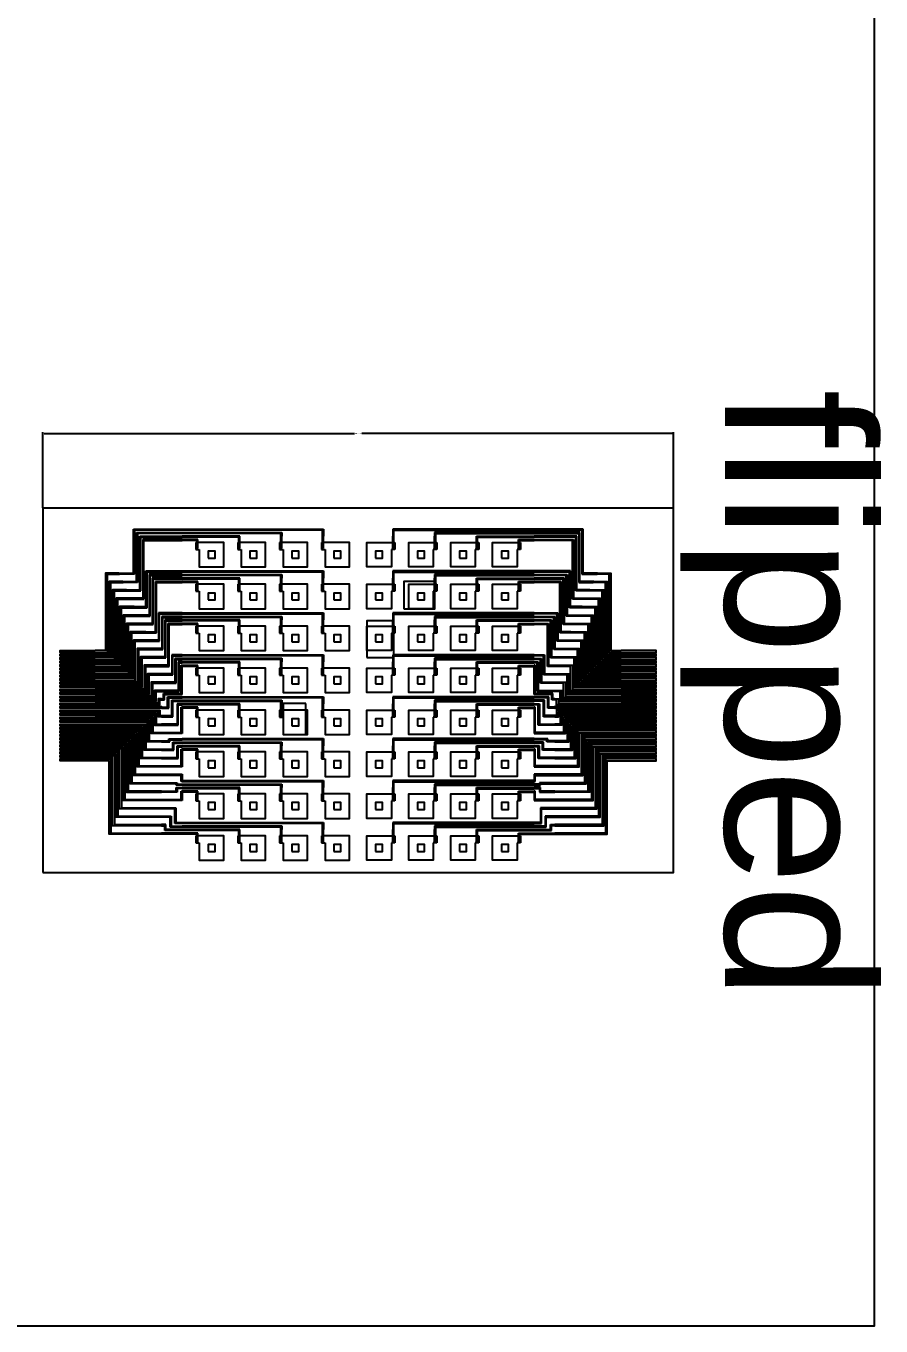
# Model space of a CAD drawing. Header units: millimetres. Extents: x -64 to 318, y -275 to 106.
# Drawn here: x 195.8 to 318.2, y -274.5 to -88.4 of the extents above; entities that cross this region are included whole.
import ezdxf

# ---------------------------------------------------------------- set-up
doc = ezdxf.new("R2010")
doc.units = ezdxf.units.MM
doc.header["$MEASUREMENT"] = 0
doc.styles.get("Standard").update_dxf_attribs({"font": 'arial.ttf'})
doc.dimstyles.get("Standard").update_dxf_attribs({"dimtxt": 0.18, "dimasz": 0.18, "dimexe": 0.18, "dimexo": 0.0625, "dimgap": 0.09, "dimtad": 0, "dimtih": 1, "dimtoh": 1, "dimdec": 4, "dimzin": 0, "dimdsep": 46, "dimtxsty": 'Standard', "dimcen": 0.09, "dimadec": 0, "dimazin": 0, "dimtfac": 1, "dimtdec": 4, "dimtofl": 0, "dimtmove": 0, "dimatfit": 3, "dimfxl": 1, "dimtolj": 1, "dimtzin": 0, "dimarcsym": 0})

# ---------------------------------------------------------------- blocks, each defined once
blk = doc.blocks.new('*U55')
at = {"color": 3}
for p, q in [((-2, -1.75), (-2, -0.75)), ((-2, -0.75), (-1.5, -0.75)), ((-1.5, -1.75), (-2, -1.75)), ((-1.5, -0.75), (-1.5, -0.75))]:
    blk.add_line(p, q, dxfattribs=at)
blk.add_lwpolyline([(-1.5, -0.75), (-1.5, 1.75), (2, 1.75), (2, -1.75), (-1.5, -1.75)], dxfattribs=at)
blk = doc.blocks.new('*U56')
at = {"color": 0, "linetype": 'ByBlock', "lineweight": -2, "transparency": 16777216}
for p in [(0, 0), (6, 0), (12, 0), (18, 0), (0, -6), (6, -6), (12, -6), (18, -6), (0, -12), (6, -12), (12, -12), (18, -12), (0, -18), (6, -18), (12, -18), (18, -18), (0, -24), (6, -24), (12, -24), (18, -24), (0, -30), (6, -30), (12, -30), (18, -30), (0, -36), (6, -36), (12, -36), (18, -36), (0, -42), (6, -42), (12, -42), (18, -42)]:
    blk.add_blockref('*U55', p, dxfattribs=at)
blk = doc.blocks.new('*U57')
blk.add_lwpolyline([(-0.125, 2.5), (-0.125, -2.5), (0.125, -2.5), (0.125, 2.5)])
blk = doc.blocks.new('*U58')
at = {"color": 0, "linetype": 'ByBlock', "lineweight": -2, "transparency": 16777216}
for p in [(0, 0), (0.5, 0), (1, 0), (1.5, 0), (2, 0), (2.5, 0), (3, 0), (3.5, 0), (4, 0), (4.5, 0), (5, 0), (5.5, 0), (6, 0), (6.5, 0), (7, 0), (7.5, 0), (8, 0), (8.5, 0), (9, 0), (9.5, 0), (10, 0), (10.5, 0), (11, 0), (11.5, 0), (12, 0), (12.5, 0), (13, 0), (13.5, 0), (14, 0), (14.5, 0), (15, 0), (15.5, 0)]:
    blk.add_blockref('*U57', p, dxfattribs=at)
blk = doc.blocks.new('*U59')
for p, q in [((-8.03, 0.28), (-10.12, 0.28)), ((-7.88, 0.13), (-10.12, 0.13)), ((-8.03, 1.38), (-8.03, 0.28)), ((-8.03, 1.38), (-7.88, 1.38)), ((-8.03, 0.28), (-8.03, 0.28)), ((-7.88, 1.38), (-7.88, 0.13)), ((-2.03, 1.38), (-2.03, -0.22)), ((-2.03, 1.38), (-1.88, 1.38)), ((-2, 0.17), (-2, 0.17)), ((-1.88, 1.38), (-1.88, 0.13)), ((-1.88, 0.13), (-1.88, -0.37)), ((3.97, 1.38), (3.97, -0.22)), ((3.97, 1.38), (4.12, 1.38)), ((4, 0.17), (4, 0.17)), ((4.12, 1.38), (4.12, 0.13)), ((4.12, 0.13), (4.12, -0.37)), ((9.97, 1.38), (9.97, -0.22)), ((9.97, 1.38), (10.12, 1.38)), ((10, 0.17), (10, 0.17)), ((10.12, 1.38), (10.12, 0.13)), ((10.12, 0.13), (10.12, -0.37)), ((-2.03, -0.22), (-10.12, -0.22)), ((-1.88, -0.37), (-10.12, -0.37)), ((3.97, -0.72), (-10.12, -0.72)), ((-10.12, -0.88), (4.12, -0.88)), ((9.97, -1.22), (-10.12, -1.22)), ((-10.12, -1.38), (10.12, -1.38)), ((3.97, -0.22), (3.97, -0.72)), ((4.12, -0.88), (4.12, -0.37)), ((9.97, -0.22), (9.97, -0.72)), ((9.97, -0.72), (9.97, -1.22)), ((10.12, -0.88), (10.12, -0.37)), ((10.12, -1.38), (10.12, -0.88))]:
    blk.add_line(p, q)
blk = doc.blocks.new('*U60')
at = {"color": 0, "linetype": 'ByBlock', "lineweight": -2, "transparency": 16777216}
for p in [(0, 0), (0, -6), (0, -12), (0, -18), (0, -24), (0, -30), (0, -36), (0, -42)]:
    blk.add_blockref('*U59', p, dxfattribs=at)
blk = doc.blocks.new('*U61')
at = {"color": 3}
for p, q in [((-2, -1.75), (-2, -0.75)), ((-2, -0.75), (-1.5, -0.75)), ((-1.5, -1.75), (-2, -1.75)), ((-1.5, -0.75), (-1.5, -0.75))]:
    blk.add_line(p, q, dxfattribs=at)
blk.add_lwpolyline([(-1.5, -0.75), (-1.5, 1.75), (2, 1.75), (2, -1.75), (-1.5, -1.75)], dxfattribs=at)
blk = doc.blocks.new('*U62')
at = {"color": 0, "linetype": 'ByBlock', "lineweight": -2, "transparency": 16777216}
for p in [(0, 0), (6, 0), (12, 0), (18, 0), (0, -6), (6, -6), (12, -6), (18, -6), (0, -12), (6, -12), (12, -12), (18, -12), (0, -18), (6, -18), (12, -18), (18, -18), (0, -24), (6, -24), (12, -24), (18, -24), (0, -30), (6, -30), (12, -30), (18, -30), (0, -36), (6, -36), (12, -36), (18, -36), (0, -42), (6, -42), (12, -42), (18, -42)]:
    blk.add_blockref('*U61', p, dxfattribs=at)
blk = doc.blocks.new('*U63')
blk.add_lwpolyline([(-0.125, 2.5), (-0.125, -2.5), (0.125, -2.5), (0.125, 2.5)])
blk = doc.blocks.new('*U64')
at = {"color": 0, "linetype": 'ByBlock', "lineweight": -2, "transparency": 16777216}
for p in [(0, 0), (0.5, 0), (1, 0), (1.5, 0), (2, 0), (2.5, 0), (3, 0), (3.5, 0), (4, 0), (4.5, 0), (5, 0), (5.5, 0), (6, 0), (6.5, 0), (7, 0), (7.5, 0), (8, 0), (8.5, 0), (9, 0), (9.5, 0), (10, 0), (10.5, 0), (11, 0), (11.5, 0), (12, 0), (12.5, 0), (13, 0), (13.5, 0), (14, 0), (14.5, 0), (15, 0), (15.5, 0)]:
    blk.add_blockref('*U63', p, dxfattribs=at)
blk = doc.blocks.new('*U65')
for p, q in [((-8.03, 0.28), (-10.12, 0.28)), ((-7.88, 0.13), (-10.12, 0.13)), ((-8.03, 1.38), (-8.03, 0.28)), ((-8.03, 1.38), (-7.88, 1.38)), ((-8.03, 0.28), (-8.03, 0.28)), ((-7.88, 1.38), (-7.88, 0.13)), ((-2.03, 1.38), (-2.03, -0.22)), ((-2.03, 1.38), (-1.88, 1.38)), ((-2, 0.17), (-2, 0.17)), ((-1.88, 1.38), (-1.88, 0.13)), ((-1.88, 0.13), (-1.88, -0.37)), ((3.97, 1.38), (3.97, -0.22)), ((3.97, 1.38), (4.12, 1.38)), ((4, 0.17), (4, 0.17)), ((4.12, 1.38), (4.12, 0.13)), ((4.12, 0.13), (4.12, -0.37)), ((9.97, 1.38), (9.97, -0.22)), ((9.97, 1.38), (10.12, 1.38)), ((10, 0.17), (10, 0.17)), ((10.12, 1.38), (10.12, 0.13)), ((10.12, 0.13), (10.12, -0.37)), ((-2.03, -0.22), (-10.12, -0.22)), ((-1.88, -0.37), (-10.12, -0.37)), ((3.97, -0.72), (-10.12, -0.72)), ((-10.12, -0.88), (4.12, -0.88)), ((9.97, -1.22), (-10.12, -1.22)), ((-10.12, -1.38), (10.12, -1.38)), ((3.97, -0.22), (3.97, -0.72)), ((4.12, -0.88), (4.12, -0.37)), ((9.97, -0.22), (9.97, -0.72)), ((9.97, -0.72), (9.97, -1.22)), ((10.12, -0.88), (10.12, -0.37)), ((10.12, -1.38), (10.12, -0.88))]:
    blk.add_line(p, q)
blk = doc.blocks.new('*U66')
at = {"color": 0, "linetype": 'ByBlock', "lineweight": -2, "transparency": 16777216}
for p in [(0, 0), (0, -6), (0, -12), (0, -18), (0, -24), (0, -30), (0, -36), (0, -42)]:
    blk.add_blockref('*U65', p, dxfattribs=at)
blk = doc.blocks.new('*U67')
at = {"color": 4}
blk.add_lwpolyline([(-0.5, 0.5), (0.5, 0.5), (0.5, -0.5), (-0.5, -0.5)], close=True, dxfattribs=at)
blk = doc.blocks.new('*U68')
at = {"color": 0, "linetype": 'ByBlock', "lineweight": -2, "transparency": 16777216}
for p in [(0, 0), (6, 0), (12, 0), (18, 0), (24, 0), (30, 0), (36, 0), (42, 0), (0, -6), (6, -6), (12, -6), (18, -6), (24, -6), (30, -6), (36, -6), (42, -6), (0, -12), (6, -12), (12, -12), (18, -12), (24, -12), (30, -12), (36, -12), (42, -12), (0, -18), (6, -18), (12, -18), (18, -18), (24, -18), (30, -18), (36, -18), (42, -18), (0, -24), (6, -24), (12, -24), (18, -24), (24, -24), (30, -24), (36, -24), (42, -24), (0, -30), (6, -30), (12, -30), (18, -30), (24, -30), (30, -30), (36, -30), (42, -30), (0, -36), (6, -36), (12, -36), (18, -36), (24, -36), (30, -36), (36, -36), (42, -36), (0, -42), (6, -42), (12, -42), (18, -42), (24, -42), (30, -42), (36, -42), (42, -42)]:
    blk.add_blockref('*U67', p, dxfattribs=at)
blk = doc.blocks.new('*D69')
at = {"color": 0, "lineweight": -2, "transparency": 16777216}
for p, q in [((198.17, -157.39), (198.17, -146.59)), ((198.35, -146.77), (242.79, -146.77)), ((288.3, -146.77), (243.86, -146.77)), ((288.48, -157.39), (288.48, -146.59))]:
    blk.add_line(p, q, dxfattribs=at)
at = {"color": 0, "transparency": 16777216}
for points in [[(198.35, -146.74), (198.35, -146.8), (198.17, -146.77)], [(288.3, -146.74), (288.3, -146.8), (288.48, -146.77)]]:
    blk.add_solid(points, dxfattribs=at)
at = {"layer": 'Defpoints', "color": 0, "transparency": 16777216}
for p in [(288.48, -146.77), (198.17, -157.45), (288.48, -157.45)]:
    blk.add_point(p, dxfattribs=at)
at = {"color": 0, "transparency": 16777216, "insert": (243.32, -146.77), "char_height": 0.18, "attachment_point": 5}
blk.add_mtext('\\A1;90.3143', dxfattribs=at)

msp = doc.modelspace()

# ---------------------------------------------------------------- linework, layer by layer
for p, q in [((211.13747, -166.7491), (211.13747, -160.4491)), ((211.13747, -160.4491), (218.14005, -160.4491)), ((218.14005, -160.5991), (211.28747, -160.5991)), ((211.28747, -160.5991), (211.28747, -166.8991)), ((211.58747, -167.9491), (211.58747, -160.9491)), ((211.58747, -160.9491), (218.14005, -160.9491)), ((218.14005, -161.0991), (211.73747, -161.0991)), ((211.73747, -161.0991), (211.73747, -168.0991)), ((212.03747, -169.1491), (212.03747, -161.4491)), ((212.03747, -161.4491), (218.14005, -161.4491)), ((212.18747, -169.2991), (212.18747, -161.5991)), ((212.18747, -161.5991), (218.14005, -161.5991)), ((275.50891, -160.4491), (268.50633, -160.4491)), ((268.50633, -160.5991), (275.35891, -160.5991)), ((275.05891, -160.9491), (268.50633, -160.9491)), ((268.50633, -161.0991), (274.90891, -161.0991)), ((274.60891, -161.4491), (268.50633, -161.4491)), ((274.45891, -161.5991), (268.50633, -161.5991)), ((274.45891, -169.2991), (274.45891, -161.5991)), ((274.60891, -169.1491), (274.60891, -161.4491)), ((274.90891, -161.0991), (274.90891, -168.0991)), ((275.05891, -167.9491), (275.05891, -160.9491)), ((275.35891, -160.5991), (275.35891, -166.8991)), ((275.50891, -166.7491), (275.50891, -160.4491)), ((218.14005, -161.9491), (212.48747, -161.9491)), ((212.48747, -161.9491), (212.48747, -170.3491)), ((212.63747, -170.4991), (212.63747, -162.0991)), ((212.63747, -162.0991), (218.14005, -162.0991)), ((268.50633, -161.9491), (274.15891, -161.9491)), ((274.00891, -162.0991), (268.50633, -162.0991)), ((274.00891, -170.4991), (274.00891, -162.0991)), ((274.15891, -161.9491), (274.15891, -170.3491)), ((209.0647, -166.7491), (211.13747, -166.7491)), ((211.28747, -166.8991), (209.13326, -166.8991)), ((212.93747, -171.5491), (212.93747, -166.4491)), ((212.93747, -166.4491), (218.14005, -166.4491)), ((213.08747, -171.6991), (213.08747, -166.5991)), ((213.08747, -166.5991), (218.14005, -166.5991)), ((218.14005, -166.9491), (213.38747, -166.9491)), ((213.38747, -166.9491), (213.38747, -172.7491)), ((213.53747, -172.8991), (213.53747, -167.0991)), ((213.53747, -167.0991), (218.14005, -167.0991)), ((218.14005, -167.4491), (213.83747, -167.4491)), ((213.83747, -167.4491), (213.83747, -173.9491)), ((273.70891, -166.4491), (268.50633, -166.4491)), ((273.55891, -166.5991), (268.50633, -166.5991)), ((268.50633, -166.9491), (273.25891, -166.9491)), ((273.10891, -167.0991), (268.50633, -167.0991)), ((268.50633, -167.4491), (272.80891, -167.4491)), ((272.80891, -167.4491), (272.80891, -173.9491)), ((273.10891, -172.8991), (273.10891, -167.0991)), ((273.25891, -166.9491), (273.25891, -172.7491)), ((273.55891, -171.6991), (273.55891, -166.5991)), ((273.70891, -171.5491), (273.70891, -166.4491)), ((275.35891, -166.8991), (277.51312, -166.8991)), ((277.58168, -166.7491), (275.50891, -166.7491)), ((209.61314, -167.9491), (211.58747, -167.9491)), ((211.73747, -168.0991), (209.68169, -168.0991)), ((210.16157, -169.1491), (212.03747, -169.1491)), ((210.23013, -169.2991), (212.18747, -169.2991)), ((213.98747, -174.0991), (213.98747, -167.5991)), ((213.98747, -167.5991), (218.14005, -167.5991)), ((214.28747, -175.1491), (214.28747, -167.9491)), ((214.28747, -167.9491), (218.14005, -167.9491)), ((214.43747, -175.2991), (214.43747, -168.0991)), ((214.43747, -168.0991), (218.14005, -168.0991)), ((272.65891, -167.5991), (268.50633, -167.5991)), ((272.35891, -167.9491), (268.50633, -167.9491)), ((272.20891, -168.0991), (268.50633, -168.0991)), ((272.20891, -175.2991), (272.20891, -168.0991)), ((272.35891, -175.1491), (272.35891, -167.9491)), ((272.65891, -174.0991), (272.65891, -167.5991)), ((276.41625, -169.2991), (274.45891, -169.2991)), ((276.48481, -169.1491), (274.60891, -169.1491)), ((274.90891, -168.0991), (276.96469, -168.0991)), ((277.03324, -167.9491), (275.05891, -167.9491)), ((212.48747, -170.3491), (210.71001, -170.3491)), ((210.77856, -170.4991), (212.63747, -170.4991)), ((275.86782, -170.4991), (274.00891, -170.4991)), ((274.15891, -170.3491), (275.93638, -170.3491)), ((211.25844, -171.5491), (212.93747, -171.5491)), ((211.32699, -171.6991), (213.08747, -171.6991)), ((213.38747, -172.7491), (211.80687, -172.7491)), ((211.87543, -172.8991), (213.53747, -172.8991)), ((218.14005, -172.4491), (214.73747, -172.4491)), ((214.73747, -172.4491), (214.73747, -176.3491)), ((214.88747, -176.4991), (214.88747, -172.5991)), ((214.88747, -172.5991), (218.14005, -172.5991)), ((218.14005, -172.9491), (215.18747, -172.9491)), ((215.18747, -172.9491), (215.18747, -177.5491)), ((268.50633, -172.4491), (271.90891, -172.4491)), ((271.75891, -172.5991), (268.50633, -172.5991)), ((268.50633, -172.9491), (271.45891, -172.9491)), ((271.45891, -172.9491), (271.45891, -177.5491)), ((271.75891, -176.4991), (271.75891, -172.5991)), ((271.90891, -172.4491), (271.90891, -176.3491)), ((274.77095, -172.8991), (273.10891, -172.8991)), ((273.25891, -172.7491), (274.83951, -172.7491)), ((275.31939, -171.6991), (273.55891, -171.6991)), ((275.38794, -171.5491), (273.70891, -171.5491)), ((213.83747, -173.9491), (212.35531, -173.9491)), ((212.42386, -174.0991), (213.98747, -174.0991)), ((215.33747, -177.6991), (215.33747, -173.0991)), ((215.33747, -173.0991), (218.14005, -173.0991)), ((218.14005, -173.4491), (215.63747, -173.4491)), ((215.63747, -173.4491), (215.63747, -178.7491)), ((215.78747, -178.8991), (215.78747, -173.5991)), ((215.78747, -173.5991), (218.14005, -173.5991)), ((218.14005, -173.9491), (216.08747, -173.9491)), ((216.08747, -173.9491), (216.08747, -179.9491)), ((216.23747, -180.0991), (216.23747, -174.0991)), ((216.23747, -174.0991), (218.14005, -174.0991)), ((271.30891, -173.0991), (268.50633, -173.0991)), ((268.50633, -173.4491), (271.00891, -173.4491)), ((270.85891, -173.5991), (268.50633, -173.5991)), ((268.50633, -173.9491), (270.55891, -173.9491)), ((270.40891, -174.0991), (268.50633, -174.0991)), ((270.40891, -180.0991), (270.40891, -174.0991)), ((270.55891, -173.9491), (270.55891, -179.9491)), ((270.85891, -178.8991), (270.85891, -173.5991)), ((271.00891, -173.4491), (271.00891, -178.7491)), ((271.30891, -177.6991), (271.30891, -173.0991)), ((274.22252, -174.0991), (272.65891, -174.0991)), ((272.80891, -173.9491), (274.29107, -173.9491)), ((212.90374, -175.1491), (214.28747, -175.1491)), ((212.97229, -175.2991), (214.43747, -175.2991)), ((214.73747, -176.3491), (213.45217, -176.3491)), ((213.52073, -176.4991), (214.88747, -176.4991)), ((273.12565, -176.4991), (271.75891, -176.4991)), ((271.90891, -176.3491), (273.19421, -176.3491)), ((273.67409, -175.2991), (272.20891, -175.2991)), ((273.74264, -175.1491), (272.35891, -175.1491)), ((215.18747, -177.5491), (214.00061, -177.5491)), ((214.06916, -177.6991), (215.33747, -177.6991)), ((218.14005, -178.4491), (216.64005, -178.4491)), ((216.64005, -178.4491), (216.64005, -181.1491)), ((216.79005, -181.2991), (216.79005, -178.5991)), ((216.79005, -178.5991), (218.14005, -178.5991)), ((268.50633, -178.4491), (270.00633, -178.4491)), ((269.85633, -178.5991), (268.50633, -178.5991)), ((269.85633, -181.2991), (269.85633, -178.5991)), ((270.00633, -178.4491), (270.00633, -181.1491)), ((272.57722, -177.6991), (271.30891, -177.6991)), ((271.45891, -177.5491), (272.64577, -177.5491)), ((215.63747, -178.7491), (214.54904, -178.7491)), ((214.61759, -178.8991), (215.78747, -178.8991)), ((216.08747, -179.9491), (215.16603, -179.9491)), ((215.16603, -180.0991), (216.23747, -180.0991)), ((218.14005, -178.9491), (217.09005, -178.9491)), ((217.09005, -178.9491), (217.09005, -182.3491)), ((217.24005, -182.4991), (217.24005, -179.0991)), ((217.24005, -179.0991), (218.14005, -179.0991)), ((218.14005, -179.4491), (217.54005, -179.4491)), ((217.54005, -179.4491), (217.54005, -183.5491)), ((217.69005, -183.6991), (217.69005, -179.5991)), ((217.69005, -179.5991), (218.14005, -179.5991)), ((217.99005, -183.98546), (217.99005, -179.9491)), ((217.99005, -179.9491), (218.14005, -179.9491)), ((218.14005, -184.13546), (218.14005, -180.0991)), ((268.50633, -178.9491), (269.55633, -178.9491)), ((269.40633, -179.0991), (268.50633, -179.0991)), ((268.50633, -179.4491), (269.10633, -179.4491)), ((268.95633, -179.5991), (268.50633, -179.5991)), ((268.65633, -179.9491), (268.50633, -179.9491)), ((268.50633, -184.13546), (268.50633, -180.0991)), ((268.65633, -183.98546), (268.65633, -179.9491)), ((268.95633, -183.6991), (268.95633, -179.5991)), ((269.10633, -179.4491), (269.10633, -183.5491)), ((269.40633, -182.4991), (269.40633, -179.0991)), ((269.55633, -178.9491), (269.55633, -182.3491)), ((271.48035, -180.0991), (270.40891, -180.0991)), ((270.55891, -179.9491), (271.48035, -179.9491)), ((272.02879, -178.8991), (270.85891, -178.8991)), ((271.00891, -178.7491), (272.09734, -178.7491)), ((216.64005, -181.1491), (215.16603, -181.1491)), ((215.16603, -181.2991), (216.79005, -181.2991)), ((271.48035, -181.2991), (269.85633, -181.2991)), ((270.00633, -181.1491), (271.48035, -181.1491)), ((217.09005, -182.3491), (215.16603, -182.3491)), ((217.54005, -183.5491), (215.16603, -183.5491)), ((215.16603, -183.6991), (217.69005, -183.6991)), ((215.31603, -182.4991), (217.24005, -182.4991)), ((215.44005, -184.7491), (215.44005, -183.98546)), ((215.44005, -183.98546), (217.99005, -183.98546)), ((215.59005, -184.8991), (215.59005, -184.13546)), ((215.59005, -184.13546), (218.14005, -184.13546)), ((271.05633, -184.13546), (268.50633, -184.13546)), ((271.20633, -183.98546), (268.65633, -183.98546)), ((271.48035, -183.6991), (268.95633, -183.6991)), ((269.10633, -183.5491), (271.48035, -183.5491)), ((271.33035, -182.4991), (269.40633, -182.4991)), ((269.55633, -182.3491), (271.48035, -182.3491)), ((271.05633, -184.8991), (271.05633, -184.13546)), ((271.20633, -184.7491), (271.20633, -183.98546)), ((215.16603, -184.7491), (215.44005, -184.7491)), ((215.16603, -184.8991), (215.59005, -184.8991)), ((215.16603, -185.9491), (216.04005, -185.9491)), ((216.04005, -185.9491), (216.04005, -184.4491)), ((216.04005, -184.4491), (218.14005, -184.4491)), ((216.19005, -186.0991), (216.19005, -184.5991)), ((216.19005, -184.5991), (218.14005, -184.5991)), ((216.64005, -187.1491), (216.64005, -184.9491)), ((216.64005, -184.9491), (218.14005, -184.9491)), ((216.79005, -187.2991), (216.79005, -185.0991)), ((216.79005, -185.0991), (218.14005, -185.0991)), ((218.14005, -185.4491), (217.39005, -185.4491)), ((217.39005, -185.4491), (217.39005, -188.3491)), ((217.54005, -188.4991), (217.54005, -185.5991)), ((217.54005, -185.5991), (218.14005, -185.5991)), ((217.99005, -189.5491), (217.99005, -185.9491)), ((217.99005, -185.9491), (218.14005, -185.9491)), ((270.60633, -184.4491), (268.50633, -184.4491)), ((270.45633, -184.5991), (268.50633, -184.5991)), ((270.00633, -184.9491), (268.50633, -184.9491)), ((269.85633, -185.0991), (268.50633, -185.0991)), ((268.50633, -185.4491), (269.25633, -185.4491)), ((269.10633, -185.5991), (268.50633, -185.5991)), ((268.65633, -185.9491), (268.50633, -185.9491)), ((268.65633, -189.5491), (268.65633, -185.9491)), ((269.10633, -188.4991), (269.10633, -185.5991)), ((269.25633, -185.4491), (269.25633, -188.3491)), ((269.85633, -187.2991), (269.85633, -185.0991)), ((270.00633, -187.1491), (270.00633, -184.9491)), ((270.45633, -186.0991), (270.45633, -184.5991)), ((270.60633, -185.9491), (270.60633, -184.4491)), ((271.48035, -185.9491), (270.60633, -185.9491)), ((271.48035, -184.8991), (271.05633, -184.8991)), ((271.48035, -184.7491), (271.20633, -184.7491)), ((215.16603, -186.0991), (205.66603, -186.0991)), ((215.16603, -186.0991), (216.19005, -186.0991)), ((215.16603, -187.1491), (216.64005, -187.1491)), ((215.16603, -187.2991), (216.79005, -187.2991)), ((218.14005, -186.0991), (218.14005, -189.6991)), ((268.50633, -186.0991), (268.50633, -189.6991)), ((271.48035, -187.2991), (269.85633, -187.2991)), ((271.48035, -187.1491), (270.00633, -187.1491)), ((271.48035, -186.0991), (270.45633, -186.0991)), ((271.48035, -186.0991), (280.98035, -186.0991)), ((217.39005, -188.3491), (215.16603, -188.3491)), ((215.16603, -188.4991), (217.54005, -188.4991)), ((215.16603, -189.5491), (217.99005, -189.5491)), ((218.14005, -189.6991), (215.16603, -189.6991)), ((268.50633, -189.6991), (271.48035, -189.6991)), ((271.48035, -189.5491), (268.65633, -189.5491)), ((271.48035, -188.4991), (269.10633, -188.4991)), ((269.25633, -188.3491), (271.48035, -188.3491)), ((215.16603, -190.7491), (216.19005, -190.7491)), ((215.16603, -190.8991), (216.34005, -190.8991)), ((216.19005, -190.7491), (216.19005, -190.4491)), ((216.19005, -190.4491), (218.14005, -190.4491)), ((216.34005, -190.8991), (216.34005, -190.5991)), ((216.34005, -190.5991), (218.14005, -190.5991)), ((216.79005, -191.9491), (216.79005, -190.9491)), ((216.79005, -190.9491), (218.14005, -190.9491)), ((216.94005, -192.0991), (216.94005, -191.0991)), ((216.94005, -191.0991), (218.14005, -191.0991)), ((217.39005, -193.1491), (217.39005, -191.4491)), ((217.39005, -191.4491), (218.14005, -191.4491)), ((217.54005, -193.2991), (217.54005, -191.5991)), ((217.54005, -191.5991), (218.14005, -191.5991)), ((270.45633, -190.4491), (268.50633, -190.4491)), ((270.30633, -190.5991), (268.50633, -190.5991)), ((269.85633, -190.9491), (268.50633, -190.9491)), ((269.70633, -191.0991), (268.50633, -191.0991)), ((269.25633, -191.4491), (268.50633, -191.4491)), ((269.10633, -191.5991), (268.50633, -191.5991)), ((269.10633, -193.2991), (269.10633, -191.5991)), ((269.25633, -193.1491), (269.25633, -191.4491)), ((269.70633, -192.0991), (269.70633, -191.0991)), ((269.85633, -191.9491), (269.85633, -190.9491)), ((270.30633, -190.8991), (270.30633, -190.5991)), ((271.48035, -190.8991), (270.30633, -190.8991)), ((270.45633, -190.7491), (270.45633, -190.4491)), ((271.48035, -190.7491), (270.45633, -190.7491)), ((215.16603, -191.9491), (216.79005, -191.9491)), ((215.16603, -192.0991), (216.94005, -192.0991)), ((215.16603, -193.1491), (217.39005, -193.1491)), ((215.16603, -193.2991), (217.54005, -193.2991)), ((217.99005, -194.3491), (217.99005, -191.9491)), ((217.99005, -191.9491), (218.14005, -191.9491)), ((218.14005, -192.0991), (218.14005, -194.4991)), ((268.65633, -191.9491), (268.50633, -191.9491)), ((268.50633, -192.0991), (268.50633, -194.4991)), ((268.65633, -194.3491), (268.65633, -191.9491)), ((271.48035, -193.2991), (269.10633, -193.2991)), ((271.48035, -193.1491), (269.25633, -193.1491)), ((271.48035, -192.0991), (269.70633, -192.0991)), ((271.48035, -191.9491), (269.85633, -191.9491)), ((215.16603, -194.3491), (217.99005, -194.3491)), ((218.14005, -194.4991), (215.16603, -194.4991)), ((268.50633, -194.4991), (271.48035, -194.4991)), ((271.48035, -194.3491), (268.65633, -194.3491)), ((215.16603, -195.5491), (218.14005, -195.5491)), ((217.99005, -195.6991), (215.16603, -195.6991)), ((215.16603, -196.7491), (217.39005, -196.7491)), ((217.24005, -196.8991), (215.16603, -196.8991)), ((217.24005, -197.0991), (217.24005, -196.8991)), ((218.14005, -197.0991), (217.24005, -197.0991)), ((217.39005, -196.7491), (217.39005, -196.9491)), ((217.39005, -196.9491), (218.14005, -196.9491)), ((217.99005, -196.5991), (217.99005, -195.6991)), ((218.14005, -196.5991), (217.99005, -196.5991)), ((218.14005, -195.5491), (218.14005, -196.4491)), ((271.48035, -195.5491), (268.50633, -195.5491)), ((268.50633, -195.5491), (268.50633, -196.4491)), ((268.50633, -196.5991), (268.65633, -196.5991)), ((269.25633, -196.9491), (268.50633, -196.9491)), ((268.50633, -197.0991), (269.40633, -197.0991)), ((268.65633, -196.5991), (268.65633, -195.6991)), ((268.65633, -195.6991), (271.48035, -195.6991)), ((271.48035, -196.7491), (269.25633, -196.7491)), ((269.25633, -196.7491), (269.25633, -196.9491)), ((269.40633, -197.0991), (269.40633, -196.8991)), ((269.40633, -196.8991), (271.48035, -196.8991)), ((215.16603, -197.9491), (217.24005, -197.9491)), ((217.39005, -198.0991), (215.16603, -198.0991)), ((217.24005, -197.9491), (217.24005, -197.4491)), ((217.24005, -197.4491), (218.14005, -197.4491)), ((218.14005, -197.5991), (217.39005, -197.5991)), ((217.39005, -197.5991), (217.39005, -198.0991)), ((217.99005, -199.1491), (217.99005, -197.9491)), ((217.99005, -197.9491), (218.14005, -197.9491)), ((218.14005, -198.0991), (218.14005, -199.2991)), ((269.40633, -197.4491), (268.50633, -197.4491)), ((268.50633, -197.5991), (269.25633, -197.5991)), ((268.65633, -197.9491), (268.50633, -197.9491)), ((268.50633, -198.0991), (268.50633, -199.2991)), ((268.65633, -199.1491), (268.65633, -197.9491)), ((269.25633, -197.5991), (269.25633, -198.0991)), ((269.25633, -198.0991), (271.48035, -198.0991)), ((269.40633, -197.9491), (269.40633, -197.4491)), ((271.48035, -197.9491), (269.40633, -197.9491)), ((215.16603, -199.1491), (217.99005, -199.1491)), ((218.14005, -199.2991), (215.16603, -199.2991)), ((215.16603, -200.3491), (217.22803, -200.3491)), ((217.07803, -200.4991), (215.16603, -200.4991)), ((217.07803, -202.5991), (217.07803, -200.4991)), ((217.22803, -200.3491), (217.22803, -202.4491)), ((268.50633, -199.2991), (271.48035, -199.2991)), ((271.48035, -199.1491), (268.65633, -199.1491)), ((271.48035, -200.3491), (269.41835, -200.3491)), ((269.41835, -200.3491), (269.41835, -202.4491)), ((269.56835, -202.5991), (269.56835, -200.4991)), ((269.56835, -200.4991), (271.48035, -200.4991)), ((215.16603, -201.5491), (216.54212, -201.5491)), ((216.39212, -201.6991), (215.16603, -201.6991)), ((215.78911, -202.7491), (215.16603, -202.7491)), ((215.78911, -203.4491), (215.78911, -202.7491)), ((216.39212, -203.0991), (216.39212, -201.6991)), ((216.54212, -201.5491), (216.54212, -202.9491)), ((218.14005, -202.5991), (217.07803, -202.5991)), ((217.22803, -202.4491), (218.14005, -202.4491)), ((269.41835, -202.4491), (268.50633, -202.4491)), ((268.50633, -202.5991), (269.56835, -202.5991)), ((271.48035, -201.5491), (270.10426, -201.5491)), ((270.10426, -201.5491), (270.10426, -202.9491)), ((270.25426, -203.0991), (270.25426, -201.6991)), ((270.25426, -201.6991), (271.48035, -201.6991)), ((270.85727, -203.4491), (270.85727, -202.7491)), ((270.85727, -202.7491), (271.48035, -202.7491)), ((215.16603, -202.8991), (215.63911, -202.8991)), ((218.14005, -203.9491), (215.16603, -203.9491)), ((218.14005, -204.0991), (215.16603, -204.0991)), ((215.63911, -203.5991), (215.63911, -202.8991)), ((218.14005, -203.5991), (215.63911, -203.5991)), ((218.14005, -203.4491), (215.78911, -203.4491)), ((218.14005, -203.0991), (216.39212, -203.0991)), ((216.54212, -202.9491), (218.14005, -202.9491)), ((270.10426, -202.9491), (268.50633, -202.9491)), ((268.50633, -203.0991), (270.25426, -203.0991)), ((268.50633, -203.4491), (270.85727, -203.4491)), ((268.50633, -203.5991), (271.00727, -203.5991)), ((268.50633, -203.9491), (271.48035, -203.9491)), ((268.50633, -204.0991), (271.48035, -204.0991)), ((271.48035, -202.8991), (271.00727, -202.8991)), ((271.00727, -203.5991), (271.00727, -202.8991))]:
    msp.add_line(p, q)
at = {"color": 1}
for points in [[(-63.8228, 106.49308), (317.1772, 106.49308), (317.1772, -274.50692), (-63.8228, -274.50692)], [(249.86072, -171.8491), (254.27319, -171.8491), (254.27319, -167.9491), (249.86072, -167.9491)], [(244.57319, -178.80816), (248.42319, -178.80816), (248.42319, -173.5991), (244.57319, -173.5991)], [(235.81324, -185.40836), (232.57319, -185.40836), (232.57319, -189.8491), (235.81324, -189.8491)]]:
    msp.add_lwpolyline(points, close=True, dxfattribs=at)
at = {"color": 4}
msp.add_lwpolyline([(198.16603, -209.5991), (288.48035, -209.5991), (288.48035, -157.4491), (198.16603, -157.4491)], close=True, dxfattribs=at)
for points in [[(209.0647, -166.7491), (207.16603, -166.7491), (207.16603, -177.8491), (205.66603, -177.8491)], [(205.66603, -178.0991), (207.41607, -178.0991), (207.41607, -166.8991), (209.13326, -166.8991)], [(280.98035, -178.0991), (279.23031, -178.0991), (279.23031, -166.8991), (277.51312, -166.8991)], [(277.58168, -166.7491), (279.48035, -166.7491), (279.48035, -177.8491), (280.98035, -177.8491)], [(209.61314, -167.9491), (207.66603, -167.9491), (207.66603, -178.3491), (205.66603, -178.3491)], [(205.66603, -178.5991), (207.91607, -178.5991), (207.91607, -168.0991), (209.68169, -168.0991)], [(210.16157, -169.1491), (208.16603, -169.1491), (208.16603, -178.8491), (205.66603, -178.8491)], [(205.66603, -179.0991), (208.41607, -179.0991), (208.41607, -169.2991), (210.23013, -169.2991)], [(280.98035, -179.0991), (278.23031, -179.0991), (278.23031, -169.2991), (276.41625, -169.2991)], [(276.48481, -169.1491), (278.48035, -169.1491), (278.48035, -178.8491), (280.98035, -178.8491)], [(280.98035, -178.5991), (278.73031, -178.5991), (278.73031, -168.0991), (276.96469, -168.0991)], [(277.03324, -167.9491), (278.98035, -167.9491), (278.98035, -178.3491), (280.98035, -178.3491)], [(210.71001, -170.3491), (208.66603, -170.3491), (208.66603, -179.3491), (205.66603, -179.3491)], [(205.66603, -179.5991), (208.91607, -179.5991), (208.91607, -170.4991), (210.77856, -170.4991)], [(280.98035, -179.5991), (277.73031, -179.5991), (277.73031, -170.4991), (275.86782, -170.4991)], [(275.93638, -170.3491), (277.98035, -170.3491), (277.98035, -179.3491), (280.98035, -179.3491)], [(211.25844, -171.5491), (209.16603, -171.5491), (209.16603, -179.8491), (205.66603, -179.8491)], [(205.66603, -180.0991), (209.41607, -180.0991), (209.41607, -171.6991), (211.32699, -171.6991)], [(211.80687, -172.7491), (209.66603, -172.7491), (209.66603, -180.3491), (205.66603, -180.3491)], [(205.66603, -180.5991), (209.91607, -180.5991), (209.91607, -172.8991), (211.87543, -172.8991)], [(280.98035, -180.5991), (276.73031, -180.5991), (276.73031, -172.8991), (274.77095, -172.8991)], [(274.83951, -172.7491), (276.98035, -172.7491), (276.98035, -180.3491), (280.98035, -180.3491)], [(280.98035, -180.0991), (277.23031, -180.0991), (277.23031, -171.6991), (275.31939, -171.6991)], [(275.38794, -171.5491), (277.48035, -171.5491), (277.48035, -179.8491), (280.98035, -179.8491)], [(212.35531, -173.9491), (210.16603, -173.9491), (210.16603, -180.8491), (205.66603, -180.8491)], [(205.66603, -181.0991), (210.41607, -181.0991), (210.41607, -174.0991), (212.42386, -174.0991)], [(280.98035, -181.0991), (276.23031, -181.0991), (276.23031, -174.0991), (274.22252, -174.0991)], [(274.29107, -173.9491), (276.48035, -173.9491), (276.48035, -180.8491), (280.98035, -180.8491)], [(212.90374, -175.1491), (210.66603, -175.1491), (210.66603, -181.3491), (205.66603, -181.3491)], [(205.66603, -181.5991), (210.91607, -181.5991), (210.91607, -175.2991), (212.97229, -175.2991)], [(213.45217, -176.3491), (211.16603, -176.3491), (211.16603, -181.8491), (205.66603, -181.8491)], [(205.66603, -182.0991), (211.41607, -182.0991), (211.41607, -176.4991), (213.52073, -176.4991)], [(280.98035, -182.0991), (275.23031, -182.0991), (275.23031, -176.4991), (273.12565, -176.4991)], [(273.19421, -176.3491), (275.48035, -176.3491), (275.48035, -181.8491), (280.98035, -181.8491)], [(280.98035, -181.5991), (275.73031, -181.5991), (275.73031, -175.2991), (273.67409, -175.2991)], [(273.74264, -175.1491), (275.98035, -175.1491), (275.98035, -181.3491), (280.98035, -181.3491)], [(214.00061, -177.5491), (211.66603, -177.5491), (211.66603, -182.3491), (205.66603, -182.3491)], [(205.66603, -182.5991), (211.91607, -182.5991), (211.91607, -177.6991), (214.06916, -177.6991)], [(280.98035, -182.5991), (274.73031, -182.5991), (274.73031, -177.6991), (272.57722, -177.6991)], [(272.64577, -177.5491), (274.98035, -177.5491), (274.98035, -182.3491), (280.98035, -182.3491)], [(214.54904, -178.7491), (212.16603, -178.7491), (212.16603, -182.8491), (205.66603, -182.8491)], [(205.66603, -183.0991), (212.41607, -183.0991), (212.41607, -178.8991), (214.61759, -178.8991)], [(215.16603, -179.9491), (212.66603, -179.9491), (212.66603, -183.3491), (205.66603, -183.3491)], [(205.66603, -183.5991), (212.91607, -183.5991), (212.91607, -180.0991), (215.16603, -180.0991)], [(271.48035, -179.9491), (273.98035, -179.9491), (273.98035, -183.3491), (280.98035, -183.3491)], [(280.98035, -183.5991), (273.73031, -183.5991), (273.73031, -180.0991), (271.48035, -180.0991)], [(280.98035, -183.0991), (274.23031, -183.0991), (274.23031, -178.8991), (272.02879, -178.8991)], [(272.09734, -178.7491), (274.48035, -178.7491), (274.48035, -182.8491), (280.98035, -182.8491)], [(215.16603, -181.1491), (213.16603, -181.1491), (213.16603, -183.8491), (205.66603, -183.8491)], [(205.66603, -184.0991), (213.41607, -184.0991), (213.41607, -181.2991), (215.16603, -181.2991)], [(271.48035, -181.1491), (273.48035, -181.1491), (273.48035, -183.8491), (280.98035, -183.8491)], [(280.98035, -184.0991), (273.23031, -184.0991), (273.23031, -181.2991), (271.48035, -181.2991)], [(215.16603, -182.3491), (213.66603, -182.3491), (213.66603, -184.3491), (205.66603, -184.3491)], [(205.66603, -184.5991), (213.91607, -184.5991), (213.91607, -182.4991), (215.31603, -182.4991)], [(215.16603, -183.5491), (214.16603, -183.5491), (214.16603, -184.8491), (205.66603, -184.8491)], [(205.66603, -185.0991), (214.41607, -185.0991), (214.41607, -183.6991), (215.16603, -183.6991)], [(280.98035, -184.5991), (272.73031, -184.5991), (272.73031, -182.4991), (271.33035, -182.4991)], [(271.48035, -182.3491), (272.98035, -182.3491), (272.98035, -184.3491), (280.98035, -184.3491)], [(271.48035, -183.5491), (272.48035, -183.5491), (272.48035, -184.8491), (280.98035, -184.8491)], [(280.98035, -185.0991), (272.23031, -185.0991), (272.23031, -183.6991), (271.48035, -183.6991)], [(215.16603, -184.7491), (214.66603, -184.7491), (214.66603, -185.3491), (205.66603, -185.3491)], [(205.66603, -185.5991), (214.91603, -185.5991), (214.91603, -184.8991), (215.16603, -184.8991)], [(205.66603, -185.8491), (215.16603, -185.8491), (215.16603, -185.9491)], [(271.48035, -184.7491), (271.98035, -184.7491), (271.98035, -185.3491), (280.98035, -185.3491)], [(280.98035, -185.5991), (271.73035, -185.5991), (271.73035, -184.8991), (271.48035, -184.8991)], [(280.98035, -185.8491), (271.48035, -185.8491), (271.48035, -185.9491)], [(205.66603, -186.3491), (214.91603, -186.3491), (214.91603, -187.1491), (215.16603, -187.1491)], [(215.16603, -187.2991), (214.66603, -187.2991), (214.66603, -186.5991), (205.66603, -186.5991)], [(205.66603, -186.8491), (214.41607, -186.8491), (214.41607, -188.3491), (215.16603, -188.3491)], [(205.66603, -187.0991), (214.16607, -187.0991), (214.16607, -188.4991), (215.16603, -188.4991)], [(205.66603, -187.3491), (213.91607, -187.3491), (213.91607, -189.5491), (215.16603, -189.5491)], [(215.16603, -189.6991), (213.66603, -189.6991), (213.66603, -187.5991), (205.66603, -187.5991)], [(205.66603, -187.8491), (213.41607, -187.8491), (213.41607, -190.7491), (215.16603, -190.7491)], [(280.98035, -186.3491), (271.73035, -186.3491), (271.73035, -187.1491), (271.48035, -187.1491)], [(271.48035, -187.2991), (271.98035, -187.2991), (271.98035, -186.5991), (280.98035, -186.5991)], [(280.98035, -186.8491), (272.23031, -186.8491), (272.23031, -188.3491), (271.48035, -188.3491)], [(280.98035, -187.0991), (272.48031, -187.0991), (272.48031, -188.4991), (271.48035, -188.4991)], [(280.98035, -187.3491), (272.73031, -187.3491), (272.73031, -189.5491), (271.48035, -189.5491)], [(271.48035, -189.6991), (272.98035, -189.6991), (272.98035, -187.5991), (280.98035, -187.5991)], [(280.98035, -187.8491), (273.23031, -187.8491), (273.23031, -190.7491), (271.48035, -190.7491)], [(215.16603, -190.8991), (213.16603, -190.8991), (213.16603, -188.0991), (205.66603, -188.0991)], [(205.66603, -188.3491), (212.91607, -188.3491), (212.91607, -191.9491), (215.16603, -191.9491)], [(215.16603, -192.0991), (212.66603, -192.0991), (212.66603, -188.5991), (205.66603, -188.5991)], [(205.66603, -188.8491), (212.41607, -188.8491), (212.41607, -193.1491), (215.16603, -193.1491)], [(215.16603, -193.2991), (212.16603, -193.2991), (212.16603, -189.0991), (205.66603, -189.0991)], [(205.66603, -189.3491), (211.91607, -189.3491), (211.91607, -194.3491), (215.16603, -194.3491)], [(215.16603, -194.4991), (211.66603, -194.4991), (211.66603, -189.5991), (205.66603, -189.5991)], [(271.48035, -190.8991), (273.48035, -190.8991), (273.48035, -188.0991), (280.98035, -188.0991)], [(280.98035, -188.3491), (273.73031, -188.3491), (273.73031, -191.9491), (271.48035, -191.9491)], [(271.48035, -192.0991), (273.98035, -192.0991), (273.98035, -188.5991), (280.98035, -188.5991)], [(280.98035, -188.8491), (274.23031, -188.8491), (274.23031, -193.1491), (271.48035, -193.1491)], [(271.48035, -193.2991), (274.48035, -193.2991), (274.48035, -189.0991), (280.98035, -189.0991)], [(280.98035, -189.3491), (274.73031, -189.3491), (274.73031, -194.3491), (271.48035, -194.3491)], [(271.48035, -194.4991), (274.98035, -194.4991), (274.98035, -189.5991), (280.98035, -189.5991)], [(205.66603, -189.8491), (211.41607, -189.8491), (211.41607, -195.5491), (215.16603, -195.5491)], [(215.16603, -195.6991), (211.16603, -195.6991), (211.16603, -190.0991), (205.66603, -190.0991)], [(205.66603, -190.3491), (210.91607, -190.3491), (210.91607, -196.7491), (215.16603, -196.7491)], [(215.16603, -196.8991), (210.66603, -196.8991), (210.66603, -190.5991), (205.66603, -190.5991)], [(215.16603, -197.9491), (210.41603, -197.9491), (210.41603, -190.8491), (205.66603, -190.8491)], [(205.66603, -191.0991), (210.16607, -191.0991), (210.16607, -198.0991), (215.16603, -198.0991)], [(205.66603, -191.3491), (209.91607, -191.3491), (209.91607, -199.1491), (215.16603, -199.1491)], [(215.16603, -199.2991), (209.66603, -199.2991), (209.66603, -191.5991), (205.66603, -191.5991)], [(280.98035, -189.8491), (275.23031, -189.8491), (275.23031, -195.5491), (271.48035, -195.5491)], [(271.48035, -195.6991), (275.48035, -195.6991), (275.48035, -190.0991), (280.98035, -190.0991)], [(280.98035, -190.3491), (275.73031, -190.3491), (275.73031, -196.7491), (271.48035, -196.7491)], [(271.48035, -196.8991), (275.98035, -196.8991), (275.98035, -190.5991), (280.98035, -190.5991)], [(271.48035, -197.9491), (276.23035, -197.9491), (276.23035, -190.8491), (280.98035, -190.8491)], [(280.98035, -191.0991), (276.48031, -191.0991), (276.48031, -198.0991), (271.48035, -198.0991)], [(280.98035, -191.3491), (276.73031, -191.3491), (276.73031, -199.1491), (271.48035, -199.1491)], [(271.48035, -199.2991), (276.98035, -199.2991), (276.98035, -191.5991), (280.98035, -191.5991)], [(205.66603, -191.8491), (209.41607, -191.8491), (209.41607, -200.3491), (215.16603, -200.3491)], [(215.16603, -200.4991), (209.16603, -200.4991), (209.16603, -192.0991), (205.66603, -192.0991)], [(205.66603, -192.3491), (208.91607, -192.3491), (208.91607, -201.5491), (215.16603, -201.5491)], [(215.16603, -201.6991), (208.66603, -201.6991), (208.66603, -192.5991), (205.66603, -192.5991)], [(205.66603, -192.8491), (208.41607, -192.8491), (208.41607, -202.7491), (215.16603, -202.7491)], [(215.16603, -202.8991), (208.16603, -202.8991), (208.16603, -193.0991), (205.66603, -193.0991)], [(205.66603, -193.3491), (207.91607, -193.3491), (207.91607, -203.9491), (215.16603, -203.9491)], [(280.98035, -191.8491), (277.23031, -191.8491), (277.23031, -200.3491), (271.48035, -200.3491)], [(271.48035, -200.4991), (277.48035, -200.4991), (277.48035, -192.0991), (280.98035, -192.0991)], [(280.98035, -192.3491), (277.73031, -192.3491), (277.73031, -201.5491), (271.48035, -201.5491)], [(271.48035, -201.6991), (277.98035, -201.6991), (277.98035, -192.5991), (280.98035, -192.5991)], [(280.98035, -192.8491), (278.23031, -192.8491), (278.23031, -202.7491), (271.48035, -202.7491)], [(271.48035, -202.8991), (278.48035, -202.8991), (278.48035, -193.0991), (280.98035, -193.0991)], [(280.98035, -193.3491), (278.73031, -193.3491), (278.73031, -203.9491), (271.48035, -203.9491)], [(215.16603, -204.0991), (207.66603, -204.0991), (207.66603, -193.5991), (205.66603, -193.5991)], [(271.48035, -204.0991), (278.98035, -204.0991), (278.98035, -193.5991), (280.98035, -193.5991)]]:
    msp.add_lwpolyline(points)

# ---------------------------------------------------------------- block references
at = {"xscale": -1}
for name, p, rotation in [('*U60', (228.25662, -203.8241), 180), ('*U56', (222.07319, -206.0991), 180), ('*U68', (222.32319, -206.0991), 180), ('*U58', (203.16603, -193.4741), 269.9999999999997)]:
    msp.add_blockref(name, p, dxfattribs=dict(at, rotation=rotation))
for name, p, rotation in [('*U66', (258.38976, -203.8241), 179.9999999999994), ('*U62', (264.57319, -206.0991), 179.9999999999994), ('*U64', (283.48035, -193.4741), 89.99999999999974)]:
    msp.add_blockref(name, p, dxfattribs=dict(rotation=rotation))

# ---------------------------------------------------------------- texts
msp.add_text('flipped', height=21.217688, rotation=270).set_placement((295.82181, -140.46363))

# ---------------------------------------------------------------- dimensions: what is measured, and where the dimension line sits
dim = msp.add_linear_dim(base=(288.48035, -146.76762), p1=(198.16603, -157.4491), p2=(288.48035, -157.4491), dimstyle='Standard')
dim.commit()
dim.dimension.update_dxf_attribs({"geometry": '*D69', "text_midpoint": (243.32319, -146.76762)})

doc.saveas('drawing.dxf')
